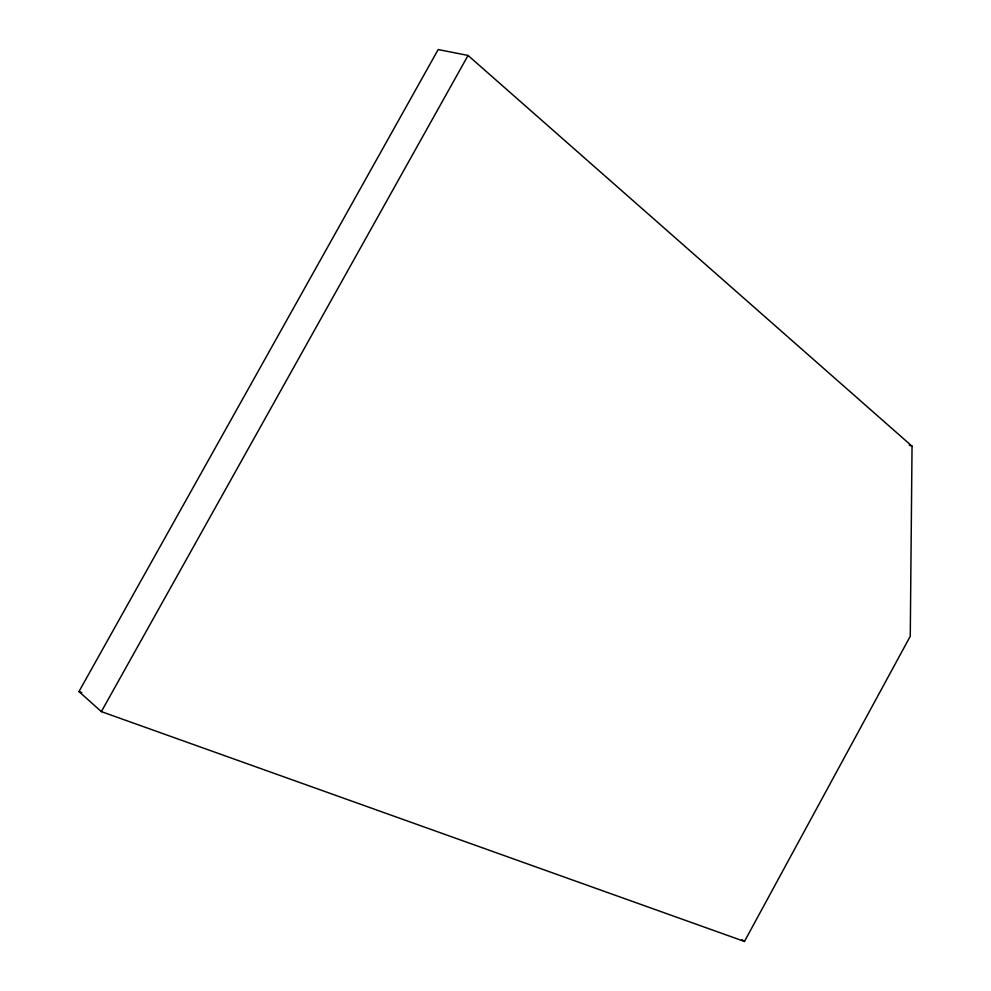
<?xml version="1.0" encoding="UTF-8"?>
<svg xmlns="http://www.w3.org/2000/svg" width="991" height="991" viewBox="0 0 991 991"><rect width="100%" height="100%" fill="white"/><g stroke="black" fill="none" stroke-linecap="round" stroke-linejoin="round"><path stroke-width="1.49" d="M912.042 446.185L910.258 636.247L744.464 941.45L101.355 711.612L78.958 691.569L438.183 49.55L468.049 55.446L912.042 446.185L909.255 445.182M101.355 711.612L468.049 55.446M78.958 691.569L81.869 692.622M741.949 939.716L744.464 941.45"/></g></svg>
